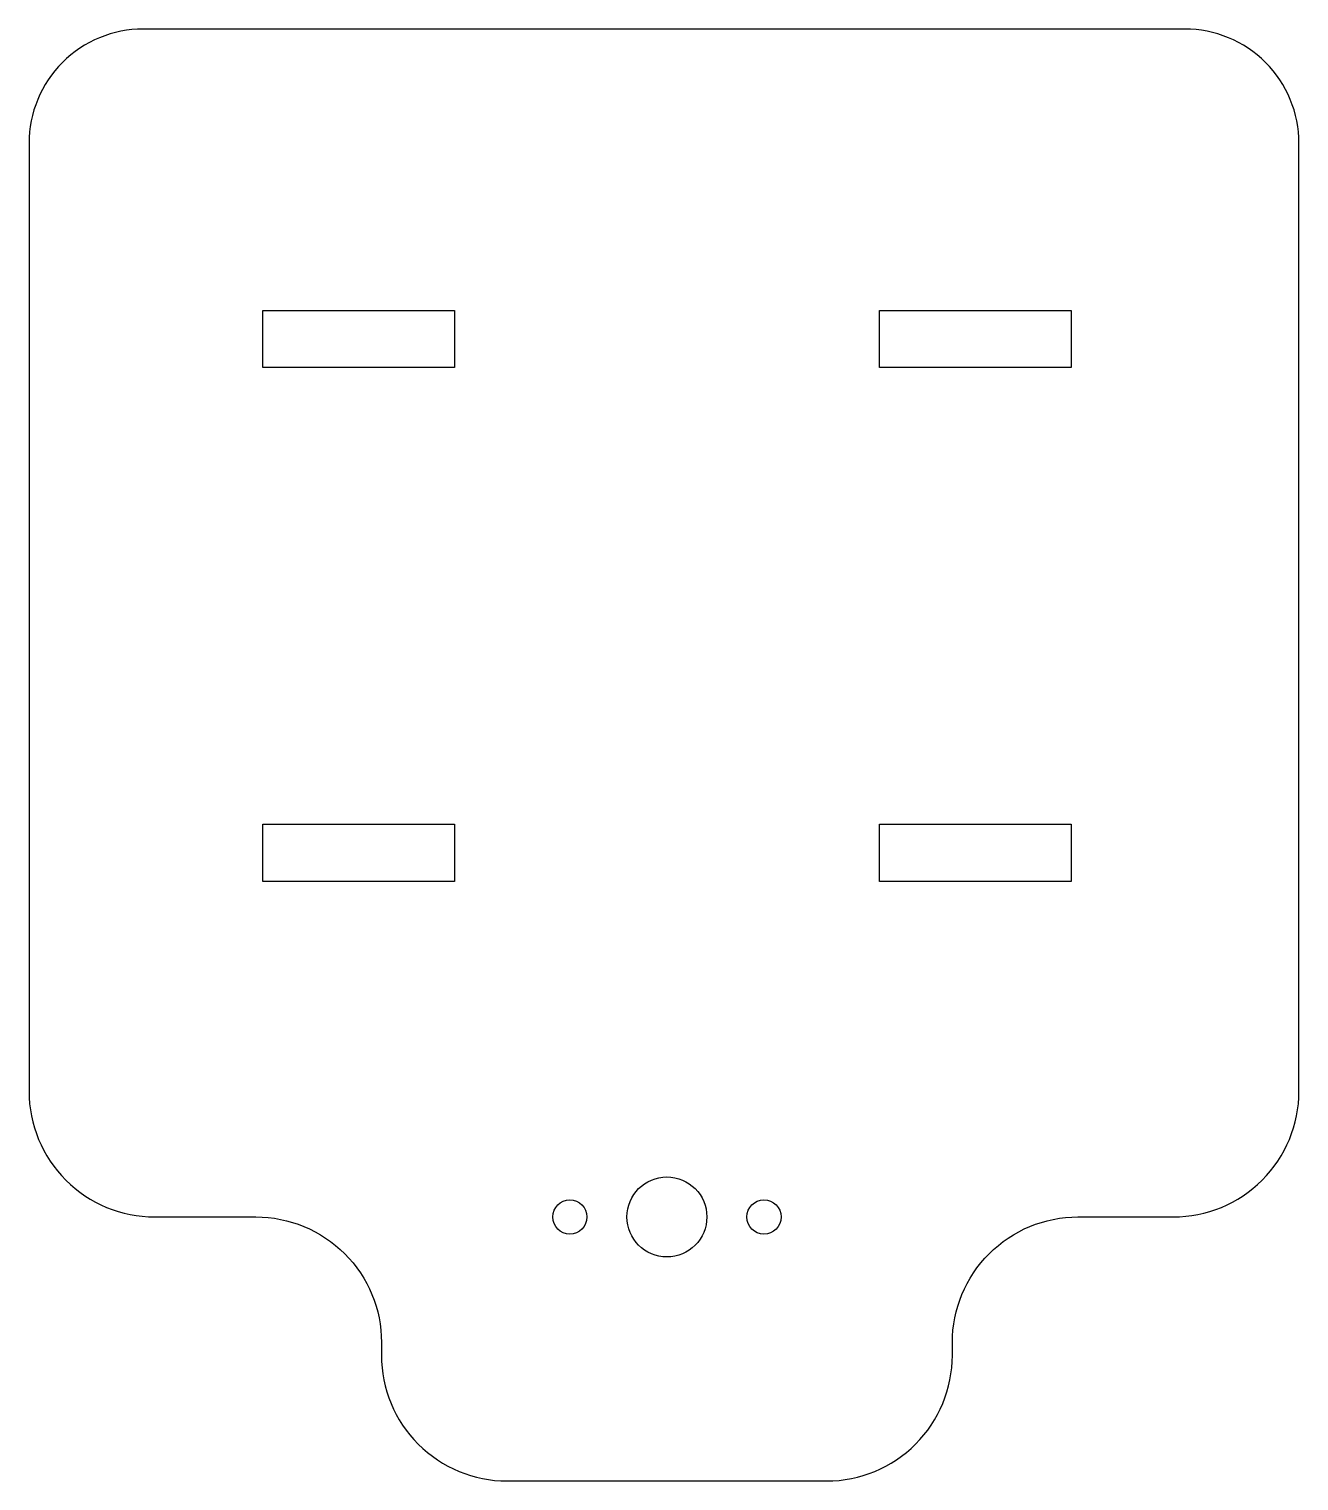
# Model space of a CAD drawing. Header units: millimetres. Extents: x -56 to 55, y -100 to 27.
import ezdxf

# ---------------------------------------------------------------- set-up
doc = ezdxf.new("R2010")
doc.units = ezdxf.units.MM

msp = doc.modelspace()

# ---------------------------------------------------------------- linework, layer by layer
msp.add_lwpolyline([(-45.87, 27.14, 0.414214), (-55.87, 17.14), (-55.87, -65.88, 0.414214), (-44.87, -76.88), (-36, -76.88, -0.414214), (-25, -87.88), (-25, -89, 0.414214), (-14, -100), (14, -100, 0.414214), (25, -89), (25, -87.88, -0.414214), (36, -76.88), (44.36, -76.88, 0.414214), (55.36, -65.88), (55.36, 17.14, 0.414214), (45.36, 27.14)], format="xyb", close=True)
for points in [[(-18.61, 2.5), (-18.61, -2.5), (-35.4, -2.5), (-35.4, 2.5)], [(18.61, 2.5), (35.4, 2.5), (35.4, -2.5), (18.61, -2.5)], [(-18.61, -47.5), (-35.4, -47.5), (-35.4, -42.5), (-18.61, -42.5)], [(18.61, -47.5), (18.61, -42.5), (35.4, -42.5), (35.4, -47.5)]]:
    msp.add_lwpolyline(points, close=True)
for centre, radius in [((0, -76.88), 3.5), ((-8.5, -76.88), 1.5), ((8.5, -76.88), 1.5)]:
    msp.add_circle(centre, radius)

doc.saveas('drawing.dxf')
